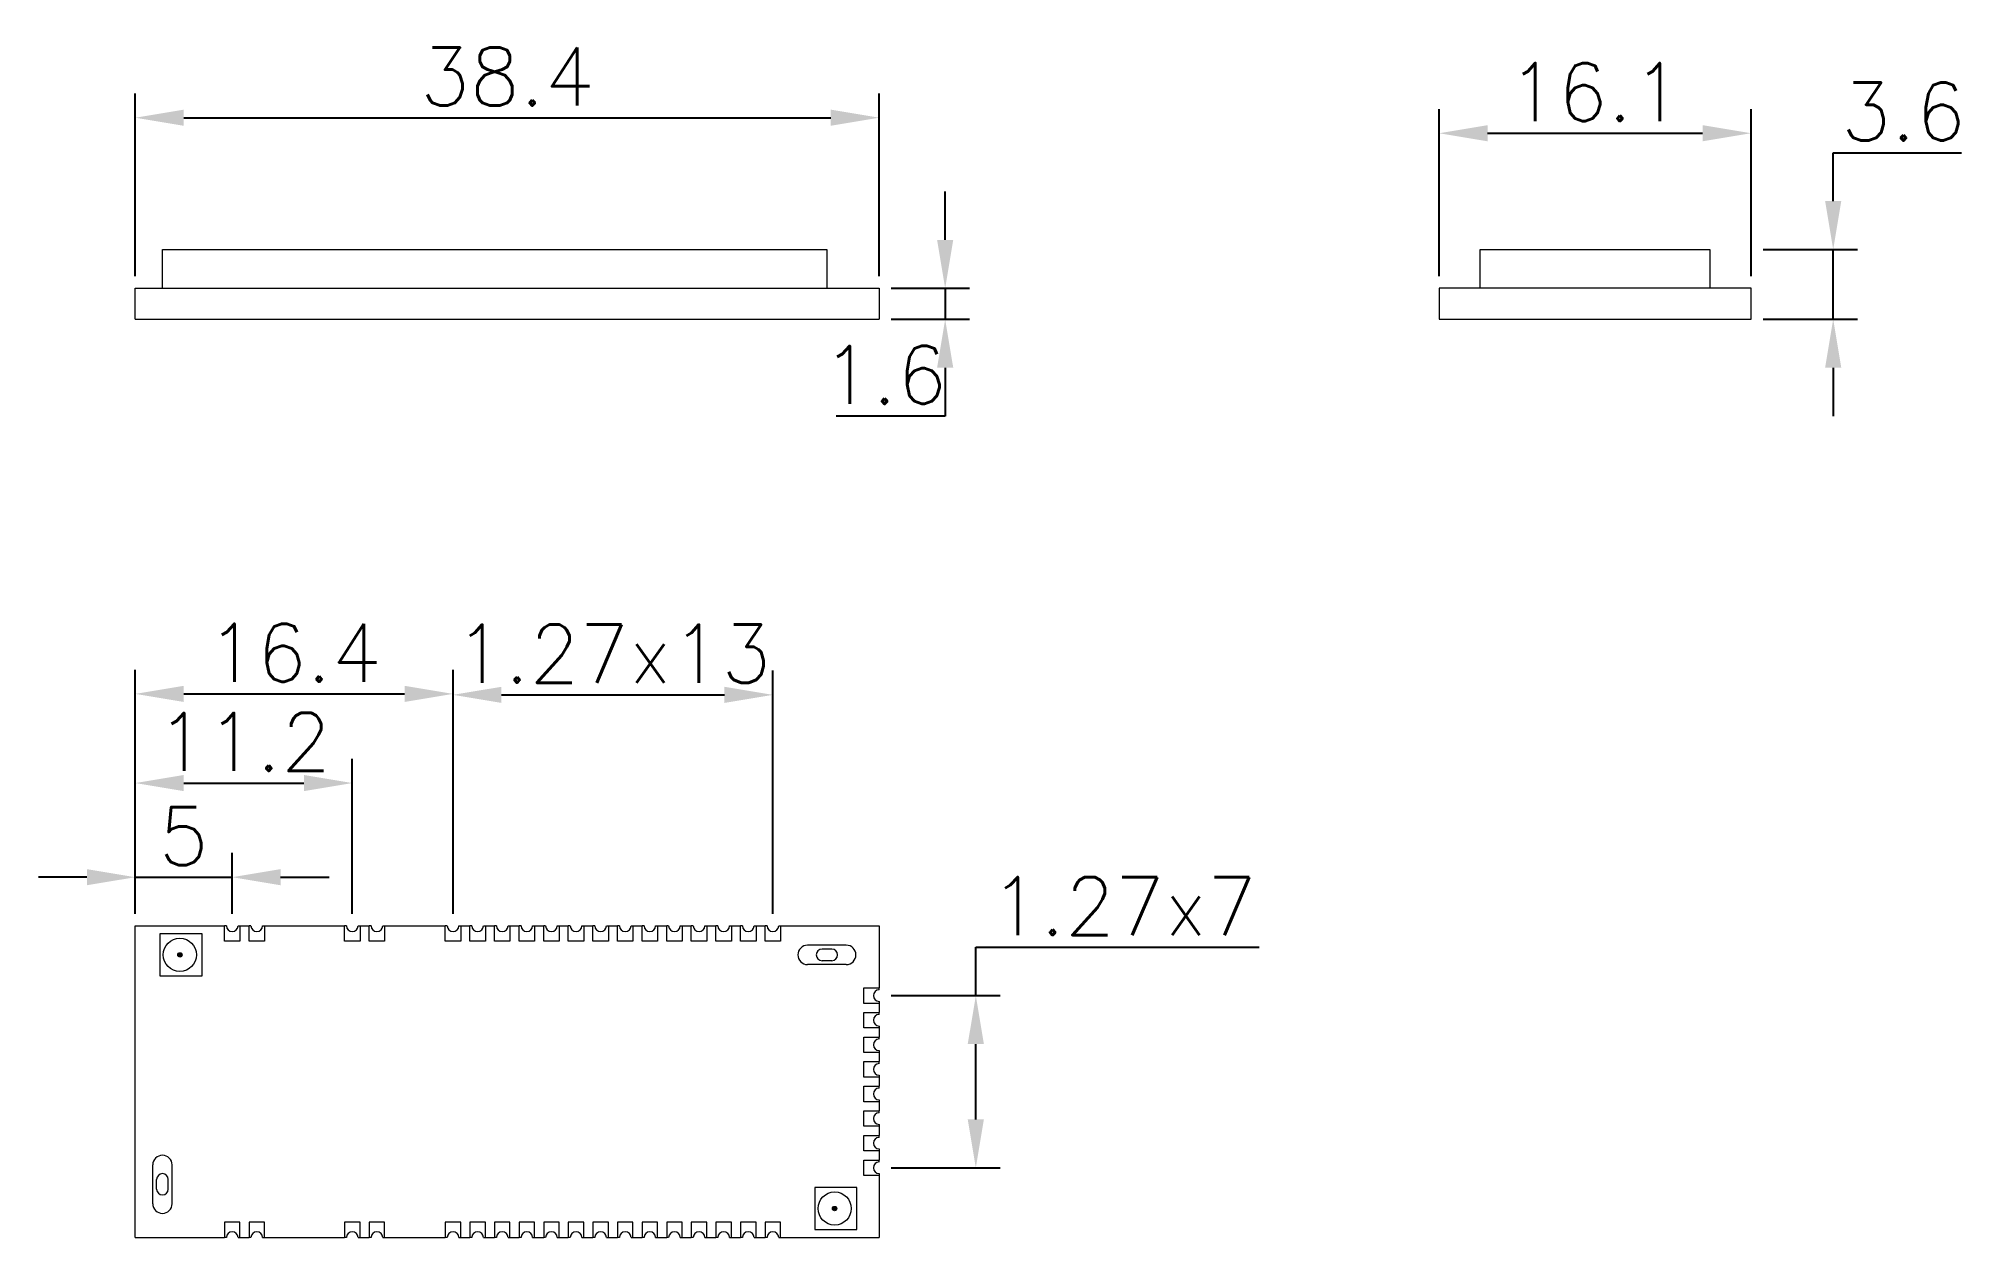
# Model space of a CAD drawing. Header units: millimetres. Extents: x 3416.9 to 3516.1, y -231 to -169.1.
import ezdxf

# ---------------------------------------------------------------- set-up
doc = ezdxf.new("R2010")
doc.units = ezdxf.units.MM
doc.layers.get('0').update_dxf_attribs({"lineweight": 30})
doc.layers.get('Defpoints').update_dxf_attribs({"lineweight": 15})
doc.styles.get("Standard").update_dxf_attribs({"font": 'txt.shx', "bigfont": 'gbcbig.shx'})
doc.dimstyles.new('ISO-25', dxfattribs={"dimtxt": 3, "dimasz": 2.5, "dimexe": 1.25, "dimexo": 0.625, "dimtad": 1, "dimtoh": 1, "dimdsep": 46, "dimtxsty": 'Standard', "dimcen": 2.5, "dimadec": 0, "dimazin": 0, "dimtfac": 1, "dimtmove": 0, "dimatfit": 3, "dimfxl": 1, "dimarcsym": 0})

# ---------------------------------------------------------------- blocks, each defined once
blk = doc.blocks.new('*D54')
at = {"layer": 'Defpoints', "color": 0, "linetype": 'ByBlock', "lineweight": -2, "transparency": 16777216}
for p, q in [((3421.877, -214.278), (3421.877, -201.675)), ((3438.277, -214.278), (3438.277, -201.675)), ((3424.377, -202.925), (3435.777, -202.925))]:
    blk.add_line(p, q, dxfattribs=at)
at = {"layer": 'Defpoints', "color": 0, "linetype": 'ByBlock', "lineweight": 0, "transparency": 16777216}
for p in [(3438.277, -202.925), (3421.877, -214.903), (3438.277, -214.903)]:
    blk.add_point(p, dxfattribs=at)
for points in [[(3424.377, -202.508), (3424.377, -203.341), (3421.877, -202.925)], [(3435.777, -202.508), (3435.777, -203.341), (3438.277, -202.925)]]:
    blk.add_solid(points, dxfattribs=at)
at = {"layer": 'Defpoints', "color": 0, "linetype": 'ByBlock', "lineweight": 0, "transparency": 16777216, "insert": (3430.077, -200.8), "char_height": 3, "attachment_point": 5}
blk.add_mtext('16.4', dxfattribs=at)
blk = doc.blocks.new('*D55')
at = {"layer": 'Defpoints', "color": 0, "linetype": 'ByBlock', "lineweight": -2, "transparency": 16777216}
for p, q in [((3421.877, -214.278), (3421.877, -206.28)), ((3433.077, -214.278), (3433.077, -206.28)), ((3424.377, -207.53), (3430.577, -207.53))]:
    blk.add_line(p, q, dxfattribs=at)
at = {"layer": 'Defpoints', "color": 0, "linetype": 'ByBlock', "lineweight": 0, "transparency": 16777216}
for p in [(3433.077, -207.53), (3421.877, -214.903), (3433.077, -214.903)]:
    blk.add_point(p, dxfattribs=at)
for points in [[(3424.377, -207.114), (3424.377, -207.947), (3421.877, -207.53)], [(3430.577, -207.114), (3430.577, -207.947), (3433.077, -207.53)]]:
    blk.add_solid(points, dxfattribs=at)
at = {"layer": 'Defpoints', "color": 0, "linetype": 'ByBlock', "lineweight": 0, "transparency": 16777216, "insert": (3427.477, -205.405), "char_height": 3, "attachment_point": 5}
blk.add_mtext('11.2', dxfattribs=at)
blk = doc.blocks.new('*D56')
at = {"layer": 'Defpoints', "color": 0, "linetype": 'ByBlock', "lineweight": -2, "transparency": 16777216}
for p, q in [((3421.877, -214.278), (3421.877, -211.142)), ((3426.877, -214.278), (3426.877, -211.142)), ((3419.377, -212.392), (3416.877, -212.392)), ((3421.877, -212.392), (3426.877, -212.392)), ((3429.377, -212.392), (3431.877, -212.392))]:
    blk.add_line(p, q, dxfattribs=at)
at = {"layer": 'Defpoints', "color": 0, "linetype": 'ByBlock', "lineweight": 0, "transparency": 16777216}
for p in [(3426.877, -212.392), (3421.877, -214.903), (3426.877, -214.903)]:
    blk.add_point(p, dxfattribs=at)
for points in [[(3419.377, -211.975), (3419.377, -212.808), (3421.877, -212.392)], [(3429.377, -211.975), (3429.377, -212.808), (3426.877, -212.392)]]:
    blk.add_solid(points, dxfattribs=at)
at = {"layer": 'Defpoints', "color": 0, "linetype": 'ByBlock', "lineweight": 0, "transparency": 16777216, "insert": (3424.377, -210.267), "char_height": 3, "attachment_point": 5}
blk.add_mtext('5', dxfattribs=at)
blk = doc.blocks.new('*D57')
at = {"layer": 'Defpoints', "color": 0, "linetype": 'ByBlock', "lineweight": -2, "transparency": 16777216}
for p, q in [((3438.277, -214.278), (3438.277, -201.724)), ((3454.787, -214.278), (3454.787, -201.724)), ((3440.777, -202.974), (3452.287, -202.974))]:
    blk.add_line(p, q, dxfattribs=at)
at = {"layer": 'Defpoints', "color": 0, "linetype": 'ByBlock', "lineweight": 0, "transparency": 16777216}
for p in [(3454.787, -202.974), (3438.277, -214.903), (3454.787, -214.903)]:
    blk.add_point(p, dxfattribs=at)
for points in [[(3440.777, -202.558), (3440.777, -203.391), (3438.277, -202.974)], [(3452.287, -202.558), (3452.287, -203.391), (3454.787, -202.974)]]:
    blk.add_solid(points, dxfattribs=at)
at = {"layer": 'Defpoints', "color": 0, "linetype": 'ByBlock', "lineweight": 0, "transparency": 16777216, "insert": (3446.532, -200.849), "char_height": 3, "attachment_point": 5}
blk.add_mtext('1.27x13', dxfattribs=at)
blk = doc.blocks.new('*D58')
at = {"layer": 'Defpoints', "color": 0, "linetype": 'ByBlock', "lineweight": -2, "transparency": 16777216}
for p, q in [((3465.264, -218.508), (3465.264, -216.008)), ((3465.264, -216.008), (3479.889, -216.008)), ((3460.902, -218.508), (3466.514, -218.508)), ((3465.264, -224.898), (3465.264, -221.008)), ((3460.902, -227.398), (3466.514, -227.398))]:
    blk.add_line(p, q, dxfattribs=at)
at = {"layer": 'Defpoints', "color": 0, "linetype": 'ByBlock', "lineweight": 0, "transparency": 16777216}
for p in [(3460.277, -218.508), (3460.277, -227.398), (3465.264, -227.398)]:
    blk.add_point(p, dxfattribs=at)
for points in [[(3464.847, -221.008), (3465.68, -221.008), (3465.264, -218.508)], [(3464.847, -224.898), (3465.68, -224.898), (3465.264, -227.398)]]:
    blk.add_solid(points, dxfattribs=at)
at = {"layer": 'Defpoints', "color": 0, "linetype": 'ByBlock', "lineweight": 0, "transparency": 16777216, "insert": (3472.889, -213.883), "char_height": 3, "attachment_point": 5}
blk.add_mtext('1.27x7', dxfattribs=at)
blk = doc.blocks.new('*D74')
at = {"layer": 'Defpoints', "color": 0, "linetype": 'ByBlock', "lineweight": -2, "transparency": 16777216}
for p, q in [((3489.18, -181.352), (3489.18, -172.719)), ((3505.28, -181.352), (3505.28, -172.719)), ((3491.68, -173.969), (3502.78, -173.969))]:
    blk.add_line(p, q, dxfattribs=at)
at = {"layer": 'Defpoints', "color": 0, "linetype": 'ByBlock', "lineweight": 0, "transparency": 16777216}
for p in [(3505.28, -173.969), (3489.18, -181.977), (3505.28, -181.977)]:
    blk.add_point(p, dxfattribs=at)
for points in [[(3491.68, -173.553), (3491.68, -174.386), (3489.18, -173.969)], [(3502.78, -173.553), (3502.78, -174.386), (3505.28, -173.969)]]:
    blk.add_solid(points, dxfattribs=at)
at = {"layer": 'Defpoints', "color": 0, "linetype": 'ByBlock', "lineweight": 0, "transparency": 16777216, "insert": (3497.23, -171.844), "char_height": 3, "attachment_point": 5}
blk.add_mtext('16.1', dxfattribs=at)
blk = doc.blocks.new('*D75')
at = {"layer": 'Defpoints', "color": 0, "linetype": 'ByBlock', "lineweight": -2, "transparency": 16777216}
for p, q in [((3421.877, -181.352), (3421.877, -171.917)), ((3460.277, -181.352), (3460.277, -171.917)), ((3424.377, -173.167), (3457.777, -173.167))]:
    blk.add_line(p, q, dxfattribs=at)
at = {"layer": 'Defpoints', "color": 0, "linetype": 'ByBlock', "lineweight": 0, "transparency": 16777216}
for p in [(3460.277, -173.167), (3421.877, -181.977), (3460.277, -181.977)]:
    blk.add_point(p, dxfattribs=at)
for points in [[(3424.377, -172.75), (3424.377, -173.584), (3421.877, -173.167)], [(3457.777, -172.75), (3457.777, -173.584), (3460.277, -173.167)]]:
    blk.add_solid(points, dxfattribs=at)
at = {"layer": 'Defpoints', "color": 0, "linetype": 'ByBlock', "lineweight": 0, "transparency": 16777216, "insert": (3441.077, -171.042), "char_height": 3, "attachment_point": 5}
blk.add_mtext('38.4', dxfattribs=at)
blk = doc.blocks.new('*D76')
at = {"layer": 'Defpoints', "color": 0, "linetype": 'ByBlock', "lineweight": -2, "transparency": 16777216}
for p, q in [((3463.682, -179.477), (3463.682, -176.977)), ((3460.902, -181.977), (3464.932, -181.977)), ((3463.682, -181.977), (3463.682, -183.577)), ((3460.902, -183.577), (3464.932, -183.577)), ((3463.682, -186.077), (3463.682, -188.577)), ((3463.682, -188.577), (3458.057, -188.577))]:
    blk.add_line(p, q, dxfattribs=at)
at = {"layer": 'Defpoints', "color": 0, "linetype": 'ByBlock', "lineweight": 0, "transparency": 16777216}
for p in [(3460.277, -181.977), (3460.277, -183.577), (3463.682, -183.577)]:
    blk.add_point(p, dxfattribs=at)
for points in [[(3463.266, -179.477), (3464.099, -179.477), (3463.682, -181.977)], [(3463.266, -186.077), (3464.099, -186.077), (3463.682, -183.577)]]:
    blk.add_solid(points, dxfattribs=at)
at = {"layer": 'Defpoints', "color": 0, "linetype": 'ByBlock', "lineweight": 0, "transparency": 16777216, "insert": (3460.557, -186.452), "char_height": 3, "attachment_point": 5}
blk.add_mtext('1.6', dxfattribs=at)
blk = doc.blocks.new('*D80')
at = {"layer": 'Defpoints', "color": 0, "linetype": 'ByBlock', "lineweight": -2, "transparency": 16777216}
for p, q in [((3509.523, -177.477), (3509.523, -174.977)), ((3509.523, -174.977), (3516.148, -174.977)), ((3505.905, -179.977), (3510.773, -179.977)), ((3509.523, -183.577), (3509.523, -179.977)), ((3505.905, -183.577), (3510.773, -183.577)), ((3509.523, -186.077), (3509.523, -188.577))]:
    blk.add_line(p, q, dxfattribs=at)
at = {"layer": 'Defpoints', "color": 0, "linetype": 'ByBlock', "lineweight": 0, "transparency": 16777216}
for p in [(3505.28, -179.977), (3509.523, -179.977), (3505.28, -183.577)]:
    blk.add_point(p, dxfattribs=at)
for points in [[(3509.106, -177.477), (3509.939, -177.477), (3509.523, -179.977)], [(3509.106, -186.077), (3509.939, -186.077), (3509.523, -183.577)]]:
    blk.add_solid(points, dxfattribs=at)
at = {"layer": 'Defpoints', "color": 0, "linetype": 'ByBlock', "lineweight": 0, "transparency": 16777216, "insert": (3513.148, -172.852), "char_height": 3, "attachment_point": 5}
blk.add_mtext('3.6', dxfattribs=at)

msp = doc.modelspace()

# ---------------------------------------------------------------- hatches: boundary and pattern name
at = {"linetype": 'ByBlock', "lineweight": 0}
h = msp.add_hatch(color=256, dxfattribs=at)
h.dxf.hatch_style = 1
h.paths.add_polyline_path([(3424.065, -216.403), (3424.288, -216.403, 1)])
h = msp.add_hatch(color=256, dxfattribs=at)
h.dxf.hatch_style = 1
h.paths.add_polyline_path([(3424.288, -216.403), (3424.065, -216.403, 1)])
h = msp.add_hatch(color=256, dxfattribs=at)
h.dxf.hatch_style = 1
h.paths.add_polyline_path([(3457.865, -229.503), (3458.088, -229.503, 1)])
h = msp.add_hatch(color=256, dxfattribs=at)
h.dxf.hatch_style = 1
h.paths.add_polyline_path([(3458.088, -229.503), (3457.865, -229.503, 1)])

# ---------------------------------------------------------------- linework, layer by layer
for p, q in [((3424.149, -215.312), (3423.147, -215.312)), ((3423.147, -215.312), (3423.147, -217.492)), ((3425.327, -215.312), (3424.149, -215.312)), ((3425.327, -217.493), (3425.327, -215.313)), ((3424.177, -216.403), (3424.177, -216.403)), ((3423.147, -217.492), (3425.327, -217.492)), ((3457.949, -228.412), (3456.947, -228.412)), ((3456.947, -228.412), (3456.947, -230.592)), ((3459.127, -228.412), (3457.949, -228.412)), ((3459.127, -230.593), (3459.127, -228.413)), ((3457.977, -229.503), (3457.977, -229.503)), ((3456.947, -230.592), (3459.127, -230.592))]:
    msp.add_line(p, q, dxfattribs=at)
for points in [[(3424.177, -216.403), (3424.177, -216.403), (3424.177, -216.403), (3424.177, -216.403)], [(3424.177, -216.403), (3424.177, -216.403), (3424.177, -216.403), (3424.177, -216.403)], [(3457.977, -229.503), (3457.977, -229.503), (3457.977, -229.503), (3457.977, -229.503)], [(3457.977, -229.503), (3457.977, -229.503), (3457.977, -229.503), (3457.977, -229.503)]]:
    msp.add_lwpolyline(points, close=True, dxfattribs=at)
for centre, radius in [((3424.177, -216.403), 0.857), ((3424.177, -216.403), 0.112), ((3457.977, -229.503), 0.857), ((3457.977, -229.503), 0.112)]:
    msp.add_circle(centre, radius, dxfattribs=at)
at = {"layer": 'Defpoints', "linetype": 'ByBlock', "lineweight": 0}
for p, q in [((3423.277, -179.977), (3457.577, -179.977)), ((3423.277, -181.977), (3423.277, -179.977)), ((3457.577, -179.977), (3457.577, -181.977)), ((3491.305, -181.977), (3491.305, -179.977)), ((3491.305, -179.977), (3503.155, -179.977)), ((3503.155, -179.977), (3503.155, -181.977)), ((3421.877, -183.577), (3421.877, -181.977)), ((3421.877, -181.977), (3460.277, -181.977)), ((3460.277, -181.977), (3460.277, -183.577)), ((3505.28, -181.977), (3489.18, -181.977)), ((3489.18, -181.977), (3489.18, -183.577)), ((3505.28, -183.577), (3505.28, -181.977)), ((3421.877, -183.577), (3460.277, -183.577)), ((3489.18, -183.577), (3505.28, -183.577)), ((3421.877, -231.003), (3421.877, -214.903)), ((3421.877, -214.903), (3426.477, -214.903)), ((3426.577, -214.903), (3426.477, -214.903)), ((3426.477, -215.703), (3426.477, -214.903)), ((3427.177, -214.903), (3427.277, -214.903)), ((3427.277, -214.903), (3427.277, -215.703)), ((3427.277, -214.903), (3427.747, -214.903)), ((3427.847, -214.903), (3427.747, -214.903)), ((3427.747, -215.703), (3427.747, -214.903)), ((3428.447, -214.903), (3428.547, -214.903)), ((3428.547, -214.903), (3428.547, -215.703)), ((3428.547, -214.903), (3432.677, -214.903)), ((3432.777, -214.903), (3432.677, -214.903)), ((3432.677, -215.703), (3432.677, -214.903)), ((3433.377, -214.903), (3433.477, -214.903)), ((3433.477, -214.903), (3433.477, -215.703)), ((3433.477, -214.903), (3433.947, -214.903)), ((3434.047, -214.903), (3433.947, -214.903)), ((3433.947, -215.703), (3433.947, -214.903)), ((3434.647, -214.903), (3434.747, -214.903)), ((3434.747, -214.903), (3434.747, -215.703)), ((3434.747, -214.903), (3437.877, -214.903)), ((3437.977, -214.903), (3437.877, -214.903)), ((3437.877, -215.703), (3437.877, -214.903)), ((3438.577, -214.903), (3438.677, -214.903)), ((3438.677, -214.903), (3438.677, -215.703)), ((3438.677, -214.903), (3439.147, -214.903)), ((3439.247, -214.903), (3439.147, -214.903)), ((3439.147, -215.703), (3439.147, -214.903)), ((3439.847, -214.903), (3439.947, -214.903)), ((3439.947, -214.903), (3439.947, -215.703)), ((3439.947, -214.903), (3440.417, -214.903)), ((3440.517, -214.903), (3440.417, -214.903)), ((3440.417, -215.703), (3440.417, -214.903)), ((3441.117, -214.903), (3441.217, -214.903)), ((3441.217, -214.903), (3441.217, -215.703)), ((3441.217, -214.903), (3441.687, -214.903)), ((3441.787, -214.903), (3441.687, -214.903)), ((3441.687, -215.703), (3441.687, -214.903)), ((3442.387, -214.903), (3442.487, -214.903)), ((3442.487, -214.903), (3442.487, -215.703)), ((3442.487, -214.903), (3442.957, -214.903)), ((3443.057, -214.903), (3442.957, -214.903)), ((3442.957, -215.703), (3442.957, -214.903)), ((3443.657, -214.903), (3443.757, -214.903)), ((3443.757, -214.903), (3443.757, -215.703)), ((3443.757, -214.903), (3444.227, -214.903)), ((3444.327, -214.903), (3444.227, -214.903)), ((3444.227, -215.703), (3444.227, -214.903)), ((3444.927, -214.903), (3445.027, -214.903)), ((3445.027, -214.903), (3445.027, -215.703)), ((3445.027, -214.903), (3445.497, -214.903)), ((3445.597, -214.903), (3445.497, -214.903)), ((3445.497, -215.703), (3445.497, -214.903)), ((3446.197, -214.903), (3446.297, -214.903)), ((3446.297, -214.903), (3446.297, -215.703)), ((3446.297, -214.903), (3446.767, -214.903)), ((3446.867, -214.903), (3446.767, -214.903)), ((3446.767, -215.703), (3446.767, -214.903)), ((3447.467, -214.903), (3447.567, -214.903)), ((3447.567, -214.903), (3447.567, -215.703)), ((3447.567, -214.903), (3448.037, -214.903)), ((3448.137, -214.903), (3448.037, -214.903)), ((3448.037, -215.703), (3448.037, -214.903)), ((3448.737, -214.903), (3448.837, -214.903)), ((3448.837, -214.903), (3448.837, -215.703)), ((3448.837, -214.903), (3449.307, -214.903)), ((3449.407, -214.903), (3449.307, -214.903)), ((3449.307, -215.703), (3449.307, -214.903)), ((3450.007, -214.903), (3450.107, -214.903)), ((3450.107, -214.903), (3450.107, -215.703)), ((3450.107, -214.903), (3450.577, -214.903)), ((3450.677, -214.903), (3450.577, -214.903)), ((3450.577, -215.703), (3450.577, -214.903)), ((3451.277, -214.903), (3451.377, -214.903)), ((3451.377, -214.903), (3451.377, -215.703)), ((3451.377, -214.903), (3451.847, -214.903)), ((3451.947, -214.903), (3451.847, -214.903)), ((3451.847, -215.703), (3451.847, -214.903)), ((3452.547, -214.903), (3452.647, -214.903)), ((3452.647, -214.903), (3452.647, -215.703)), ((3452.647, -214.903), (3453.117, -214.903)), ((3453.217, -214.903), (3453.117, -214.903)), ((3453.117, -215.703), (3453.117, -214.903)), ((3453.817, -214.903), (3453.917, -214.903)), ((3453.917, -214.903), (3453.917, -215.703)), ((3453.917, -214.903), (3454.387, -214.903)), ((3454.487, -214.903), (3454.387, -214.903)), ((3454.387, -215.703), (3454.387, -214.903)), ((3455.087, -214.903), (3455.187, -214.903)), ((3455.187, -214.903), (3455.187, -215.703)), ((3455.187, -214.903), (3460.277, -214.903)), ((3460.277, -214.903), (3460.277, -218.108)), ((3427.277, -215.703), (3426.477, -215.703)), ((3428.547, -215.703), (3427.747, -215.703)), ((3433.477, -215.703), (3432.677, -215.703)), ((3434.747, -215.703), (3433.947, -215.703)), ((3438.677, -215.703), (3437.877, -215.703)), ((3439.947, -215.703), (3439.147, -215.703)), ((3441.217, -215.703), (3440.417, -215.703)), ((3442.487, -215.703), (3441.687, -215.703)), ((3443.757, -215.703), (3442.957, -215.703)), ((3445.027, -215.703), (3444.227, -215.703)), ((3446.297, -215.703), (3445.497, -215.703)), ((3447.567, -215.703), (3446.767, -215.703)), ((3448.837, -215.703), (3448.037, -215.703)), ((3450.107, -215.703), (3449.307, -215.703)), ((3451.377, -215.703), (3450.577, -215.703)), ((3452.647, -215.703), (3451.847, -215.703)), ((3453.917, -215.703), (3453.117, -215.703)), ((3455.187, -215.703), (3454.387, -215.703)), ((3458.577, -215.903), (3456.577, -215.903)), ((3457.827, -216.103), (3457.327, -216.103)), ((3458.577, -216.903), (3456.577, -216.903)), ((3457.827, -216.703), (3457.327, -216.703)), ((3459.477, -218.908), (3459.477, -218.108)), ((3459.477, -218.108), (3460.277, -218.108)), ((3460.277, -218.208), (3460.277, -218.108)), ((3460.277, -218.908), (3459.477, -218.908)), ((3459.477, -220.178), (3459.477, -219.378)), ((3459.477, -219.378), (3460.277, -219.378)), ((3460.277, -218.808), (3460.277, -218.908)), ((3460.277, -218.908), (3460.277, -219.378)), ((3460.277, -219.478), (3460.277, -219.378)), ((3460.277, -220.178), (3459.477, -220.178)), ((3460.277, -220.078), (3460.277, -220.178)), ((3460.277, -220.178), (3460.277, -220.648)), ((3459.477, -221.448), (3459.477, -220.648)), ((3459.477, -220.648), (3460.277, -220.648)), ((3460.277, -220.748), (3460.277, -220.648)), ((3460.277, -221.348), (3460.277, -221.448)), ((3460.277, -221.448), (3459.477, -221.448)), ((3459.477, -222.718), (3459.477, -221.918)), ((3459.477, -221.918), (3460.277, -221.918)), ((3460.277, -221.448), (3460.277, -221.918)), ((3460.277, -222.018), (3460.277, -221.918)), ((3460.277, -222.718), (3459.477, -222.718)), ((3459.477, -223.988), (3459.477, -223.188)), ((3459.477, -223.188), (3460.277, -223.188)), ((3460.277, -222.618), (3460.277, -222.718)), ((3460.277, -222.718), (3460.277, -223.188)), ((3460.277, -223.288), (3460.277, -223.188)), ((3460.277, -223.988), (3459.477, -223.988)), ((3460.277, -223.888), (3460.277, -223.988)), ((3460.277, -223.988), (3460.277, -224.458)), ((3459.477, -225.258), (3459.477, -224.458)), ((3459.477, -224.458), (3460.277, -224.458)), ((3460.277, -225.258), (3459.477, -225.258)), ((3460.277, -224.558), (3460.277, -224.458)), ((3460.277, -225.158), (3460.277, -225.258)), ((3460.277, -225.258), (3460.277, -225.728)), ((3459.477, -226.528), (3459.477, -225.728)), ((3459.477, -225.728), (3460.277, -225.728)), ((3460.277, -225.828), (3460.277, -225.728)), ((3422.777, -229.253), (3422.777, -227.253)), ((3423.777, -229.253), (3423.777, -227.253)), ((3460.277, -226.528), (3459.477, -226.528)), ((3459.477, -227.798), (3459.477, -226.998)), ((3459.477, -226.998), (3460.277, -226.998)), ((3460.277, -226.428), (3460.277, -226.528)), ((3460.277, -226.528), (3460.277, -226.998)), ((3460.277, -227.098), (3460.277, -226.998)), ((3422.977, -228.503), (3422.977, -228.003)), ((3423.577, -228.503), (3423.577, -228.003)), ((3460.277, -227.798), (3459.477, -227.798)), ((3460.277, -227.698), (3460.277, -227.798)), ((3460.277, -227.798), (3460.277, -231.003)), ((3427.277, -230.203), (3426.477, -230.203)), ((3426.477, -230.203), (3426.477, -231.003)), ((3427.277, -231.003), (3427.277, -230.203)), ((3428.547, -230.203), (3427.747, -230.203)), ((3427.747, -230.203), (3427.747, -231.003)), ((3428.547, -231.003), (3428.547, -230.203)), ((3433.477, -230.203), (3432.677, -230.203)), ((3432.677, -230.203), (3432.677, -231.003)), ((3433.477, -231.003), (3433.477, -230.203)), ((3434.747, -230.203), (3433.947, -230.203)), ((3433.947, -230.203), (3433.947, -231.003)), ((3434.747, -231.003), (3434.747, -230.203)), ((3438.677, -230.203), (3437.877, -230.203)), ((3437.877, -230.203), (3437.877, -231.003)), ((3438.677, -231.003), (3438.677, -230.203)), ((3439.947, -230.203), (3439.147, -230.203)), ((3439.147, -230.203), (3439.147, -231.003)), ((3439.947, -231.003), (3439.947, -230.203)), ((3441.217, -230.203), (3440.417, -230.203)), ((3440.417, -230.203), (3440.417, -231.003)), ((3441.217, -231.003), (3441.217, -230.203)), ((3442.487, -230.203), (3441.687, -230.203)), ((3441.687, -230.203), (3441.687, -231.003)), ((3442.487, -231.003), (3442.487, -230.203)), ((3443.757, -230.203), (3442.957, -230.203)), ((3442.957, -230.203), (3442.957, -231.003)), ((3443.757, -231.003), (3443.757, -230.203)), ((3445.027, -230.203), (3444.227, -230.203)), ((3444.227, -230.203), (3444.227, -231.003)), ((3445.027, -231.003), (3445.027, -230.203)), ((3446.297, -230.203), (3445.497, -230.203)), ((3445.497, -230.203), (3445.497, -231.003)), ((3446.297, -231.003), (3446.297, -230.203)), ((3447.567, -230.203), (3446.767, -230.203)), ((3446.767, -230.203), (3446.767, -231.003)), ((3447.567, -231.003), (3447.567, -230.203)), ((3448.837, -230.203), (3448.037, -230.203)), ((3448.037, -230.203), (3448.037, -231.003)), ((3448.837, -231.003), (3448.837, -230.203)), ((3450.107, -230.203), (3449.307, -230.203)), ((3449.307, -230.203), (3449.307, -231.003)), ((3450.107, -231.003), (3450.107, -230.203)), ((3451.377, -230.203), (3450.577, -230.203)), ((3450.577, -230.203), (3450.577, -231.003)), ((3451.377, -231.003), (3451.377, -230.203)), ((3452.647, -230.203), (3451.847, -230.203)), ((3451.847, -230.203), (3451.847, -231.003)), ((3452.647, -231.003), (3452.647, -230.203)), ((3453.917, -230.203), (3453.117, -230.203)), ((3453.117, -230.203), (3453.117, -231.003)), ((3453.917, -231.003), (3453.917, -230.203)), ((3455.187, -230.203), (3454.387, -230.203)), ((3454.387, -230.203), (3454.387, -231.003)), ((3455.187, -231.003), (3455.187, -230.203)), ((3421.877, -231.003), (3426.477, -231.003)), ((3421.877, -231.003), (3423.277, -231.003)), ((3426.577, -231.003), (3426.477, -231.003)), ((3427.177, -231.003), (3427.277, -231.003)), ((3427.277, -231.003), (3427.747, -231.003)), ((3427.847, -231.003), (3427.747, -231.003)), ((3428.447, -231.003), (3428.547, -231.003)), ((3428.547, -231.003), (3432.677, -231.003)), ((3432.777, -231.003), (3432.677, -231.003)), ((3433.377, -231.003), (3433.477, -231.003)), ((3433.477, -231.003), (3433.947, -231.003)), ((3434.047, -231.003), (3433.947, -231.003)), ((3434.647, -231.003), (3434.747, -231.003)), ((3434.747, -231.003), (3437.877, -231.003)), ((3437.977, -231.003), (3437.877, -231.003)), ((3438.577, -231.003), (3438.677, -231.003)), ((3438.677, -231.003), (3439.147, -231.003)), ((3439.247, -231.003), (3439.147, -231.003)), ((3439.847, -231.003), (3439.947, -231.003)), ((3439.947, -231.003), (3440.417, -231.003)), ((3440.517, -231.003), (3440.417, -231.003)), ((3441.117, -231.003), (3441.217, -231.003)), ((3441.217, -231.003), (3441.687, -231.003)), ((3441.787, -231.003), (3441.687, -231.003)), ((3442.387, -231.003), (3442.487, -231.003)), ((3442.487, -231.003), (3442.957, -231.003)), ((3443.057, -231.003), (3442.957, -231.003)), ((3443.657, -231.003), (3443.757, -231.003)), ((3443.757, -231.003), (3444.227, -231.003)), ((3444.327, -231.003), (3444.227, -231.003)), ((3444.927, -231.003), (3445.027, -231.003)), ((3445.027, -231.003), (3445.497, -231.003)), ((3445.597, -231.003), (3445.497, -231.003)), ((3446.197, -231.003), (3446.297, -231.003)), ((3446.297, -231.003), (3446.767, -231.003)), ((3446.867, -231.003), (3446.767, -231.003)), ((3447.467, -231.003), (3447.567, -231.003)), ((3447.567, -231.003), (3448.037, -231.003)), ((3448.137, -231.003), (3448.037, -231.003)), ((3448.737, -231.003), (3448.837, -231.003)), ((3448.837, -231.003), (3449.307, -231.003)), ((3449.407, -231.003), (3449.307, -231.003)), ((3450.007, -231.003), (3450.107, -231.003)), ((3450.107, -231.003), (3450.577, -231.003)), ((3450.677, -231.003), (3450.577, -231.003)), ((3451.277, -231.003), (3451.377, -231.003)), ((3451.377, -231.003), (3451.847, -231.003)), ((3451.947, -231.003), (3451.847, -231.003)), ((3452.547, -231.003), (3452.647, -231.003)), ((3452.647, -231.003), (3453.117, -231.003)), ((3453.217, -231.003), (3453.117, -231.003)), ((3453.817, -231.003), (3453.917, -231.003)), ((3453.917, -231.003), (3454.387, -231.003)), ((3454.487, -231.003), (3454.387, -231.003)), ((3455.087, -231.003), (3455.187, -231.003)), ((3455.187, -231.003), (3460.277, -231.003))]:
    msp.add_line(p, q, dxfattribs=at)
for centre, radius, start, end in [((3426.877, -214.903), 0.3, 180, 0), ((3428.147, -214.903), 0.3, 180, 0), ((3433.077, -214.903), 0.3, 180, 0), ((3434.347, -214.903), 0.3, 180, 0), ((3438.277, -214.903), 0.3, 180, 0), ((3439.547, -214.903), 0.3, 180, 0), ((3440.817, -214.903), 0.3, 180, 0), ((3442.087, -214.903), 0.3, 180, 0), ((3443.357, -214.903), 0.3, 180, 0), ((3444.627, -214.903), 0.3, 180, 0), ((3445.897, -214.903), 0.3, 180, 0), ((3447.167, -214.903), 0.3, 180, 0), ((3448.437, -214.903), 0.3, 180, 0), ((3449.707, -214.903), 0.3, 180, 0), ((3450.977, -214.903), 0.3, 180, 0), ((3452.247, -214.903), 0.3, 180, 0), ((3453.517, -214.903), 0.3, 180, 0), ((3454.787, -214.903), 0.3, 180, 0), ((3456.577, -216.403), 0.5, 90, 270), ((3457.327, -216.403), 0.3, 90, 270), ((3457.827, -216.403), 0.3, 270, 90), ((3458.577, -216.403), 0.5, 270, 90), ((3460.277, -218.508), 0.3, 90, 270), ((3460.277, -219.778), 0.3, 90, 270), ((3460.277, -221.048), 0.3, 90, 270), ((3460.277, -222.318), 0.3, 90, 270), ((3460.277, -223.588), 0.3, 90, 270), ((3460.277, -224.858), 0.3, 90, 270), ((3460.277, -226.128), 0.3, 90, 270), ((3423.277, -227.253), 0.5, 0, 180), ((3460.277, -227.398), 0.3, 90, 270), ((3423.277, -228.003), 0.3, 0, 180), ((3423.277, -229.253), 0.5, 180, 0), ((3423.277, -228.503), 0.3, 180, 0), ((3426.877, -231.003), 0.3, 0, 180), ((3428.147, -231.003), 0.3, 0, 180), ((3433.077, -231.003), 0.3, 0, 180), ((3434.347, -231.003), 0.3, 0, 180), ((3438.277, -231.003), 0.3, 0, 180), ((3439.547, -231.003), 0.3, 0, 180), ((3440.817, -231.003), 0.3, 0, 180), ((3442.087, -231.003), 0.3, 0, 180), ((3443.357, -231.003), 0.3, 0, 180), ((3444.627, -231.003), 0.3, 0, 180), ((3445.897, -231.003), 0.3, 0, 180), ((3447.167, -231.003), 0.3, 0, 180), ((3448.437, -231.003), 0.3, 0, 180), ((3449.707, -231.003), 0.3, 0, 180), ((3450.977, -231.003), 0.3, 0, 180), ((3452.247, -231.003), 0.3, 0, 180), ((3453.517, -231.003), 0.3, 0, 180), ((3454.787, -231.003), 0.3, 0, 180)]:
    msp.add_arc(centre, radius, start, end, dxfattribs=at)

# ---------------------------------------------------------------- dimensions: what is measured, and where the dimension line sits
for base, p1, p2, picture, middle in [((3460.277, -173.167), (3421.877, -181.977), (3460.277, -181.977), '*D75', (3441.077, -171.042)), ((3505.28, -173.969), (3489.18, -181.977), (3505.28, -181.977), '*D74', (3497.23, -171.844)), ((3438.277, -202.925), (3421.877, -214.903), (3438.277, -214.903), '*D54', (3430.077, -200.8)), ((3433.077, -207.53), (3421.877, -214.903), (3433.077, -214.903), '*D55', (3427.477, -205.405)), ((3426.877, -212.392), (3421.877, -214.903), (3426.877, -214.903), '*D56', (3424.377, -210.267))]:
    dim = msp.add_linear_dim(base=base, p1=p1, p2=p2, dimstyle='ISO-25', dxfattribs=at)
    dim.commit()
    dim.dimension.update_dxf_attribs({"geometry": picture, "text_midpoint": middle})
for base, p1, p2, picture, middle in [((3509.523, -179.977), (3505.28, -183.577), (3505.28, -179.977), '*D80', (3513.148, -172.852)), ((3463.682, -183.577), (3460.277, -181.977), (3460.277, -183.577), '*D76', (3460.557, -186.452))]:
    dim = msp.add_linear_dim(base=base, p1=p1, p2=p2, angle=90, dimstyle='ISO-25', dxfattribs=at)
    dim.commit()
    dim.dimension.update_dxf_attribs({"geometry": picture, "text_midpoint": middle})
dim = msp.add_linear_dim(base=(3454.787, -202.974), p1=(3438.277, -214.903), p2=(3454.787, -214.903), text='1.27x13', dimstyle='ISO-25', dxfattribs=at)
dim.commit()
dim.dimension.update_dxf_attribs({"geometry": '*D57', "text_midpoint": (3446.532, -202.974), "dimtype": 160})
dim = msp.add_linear_dim(base=(3465.264, -227.398), p1=(3460.277, -218.508), p2=(3460.277, -227.398), angle=90, text='1.27x7', dimstyle='ISO-25', dxfattribs=at)
dim.commit()
dim.dimension.update_dxf_attribs({"geometry": '*D58', "text_midpoint": (3472.889, -216.008), "dimtype": 160})

doc.saveas('drawing.dxf')
